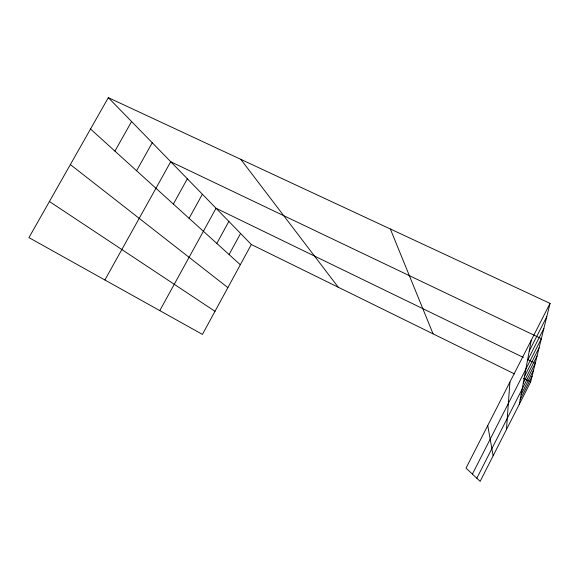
<?xml version="1.0" encoding="UTF-8"?>
<svg xmlns="http://www.w3.org/2000/svg" width="579" height="579" viewBox="0 0 579 579"><rect width="100%" height="100%" fill="white"/><g stroke="black" fill="none" stroke-linecap="round" stroke-linejoin="round"><path stroke-width="0.87" d="M506.459 429.56L509.911 382.089M519.32 404.243L531.247 340.249M550.05 303.382L466.023 468.129L480.15 481.359L530.69 381.858L550.05 303.382L108.316 97.641L28.95 237.614L202.433 334.409L251.329 244.497L108.316 97.641M529.213 351.149L546.757 316.727M527.44 360.659L543.884 328.387M472.399 474.1L541.351 338.657L170.725 161.729L104.886 279.983M524.494 376.473L539.1 347.776M523.257 383.117L537.088 355.926M476.821 478.24L535.278 363.257L527.288 359.378M521.107 394.639L533.599 370.068M520.174 399.669L532.072 376.241M229.074 254.543L240.574 233.453M216.807 243.433L228.857 221.417M159.79 310.619L216.032 208.252L523.3 357.438M189.087 218.319L202.375 194.233M173.353 204.061L187.35 178.795M136.579 170.747L152.248 142.76M114.917 151.119L131.585 121.532M251.329 244.497L514.507 373.904M523.409 378.275L530.69 381.858M49.425 201.506L214.997 311.307M70.356 164.588L227.88 287.618M90.527 129.016L240.321 264.733M240.799 159.348L338.259 287.242M390.34 229.002L433.085 333.866M487.735 425.565L493.142 455.774"/></g></svg>
